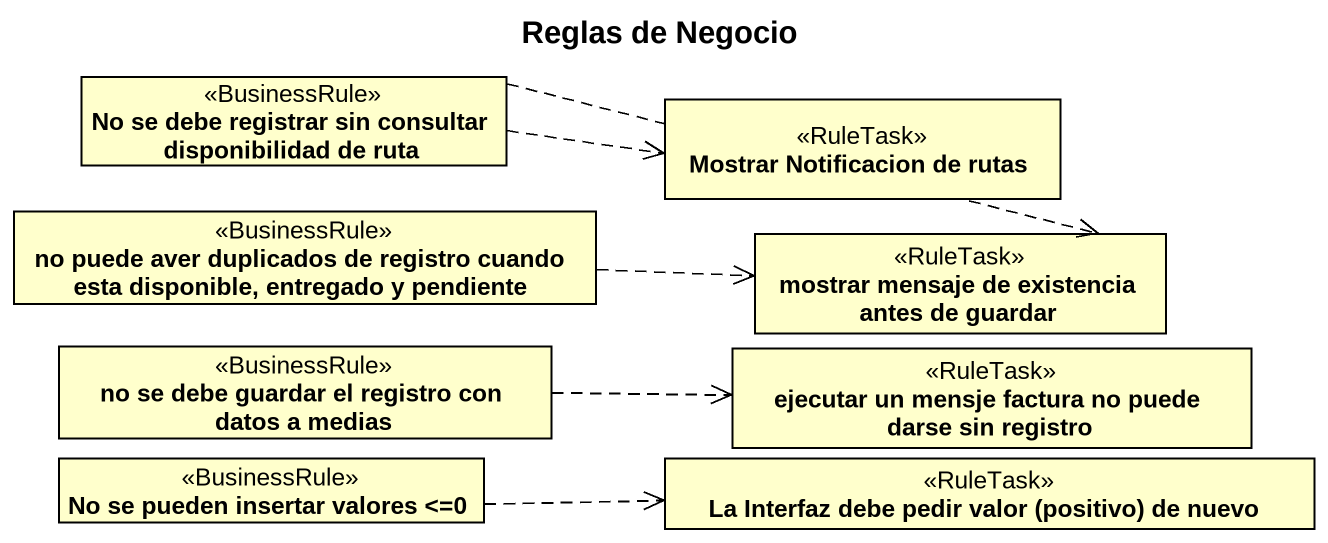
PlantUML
@startuml
title Reglas de Negocio
hide circle
hide empty members
class "No se debe registrar sin consultar disponibilidad de ruta" as No_se_debe_registrar_sin <<BusinessRule>>
class "Mostrar Notificacion de rutas" as Mostrar_Notificacion_de <<RuleTask>>
class "no puede aver duplicados de registro cuando esta disponible, entregado y pendiente" as no_puede_aver_duplicados_de <<BusinessRule>>
class "mostrar mensaje de existencia antes de guardar" as mostrar_mensaje_de <<RuleTask>>
class "no se debe guardar el registro con datos a medias" as no_se_debe_guardar_el <<BusinessRule>>
class "ejecutar un mensje factura no puede darse sin registro" as ejecutar_un_mensje_factura <<RuleTask>>
class "No se pueden insertar valores <=0" as No_se_pueden_insertar <<BusinessRule>>
class "La Interfaz debe pedir valor (positivo) de nuevo" as La_Interfaz_debe_pedir <<RuleTask>>
No_se_debe_registrar_sin .right.> Mostrar_Notificacion_de
No_se_debe_registrar_sin .right.> mostrar_mensaje_de
no_puede_aver_duplicados_de .right.> mostrar_mensaje_de
no_se_debe_guardar_el .right.> ejecutar_un_mensje_factura
No_se_pueden_insertar .right.> La_Interfaz_debe_pedir
@enduml
